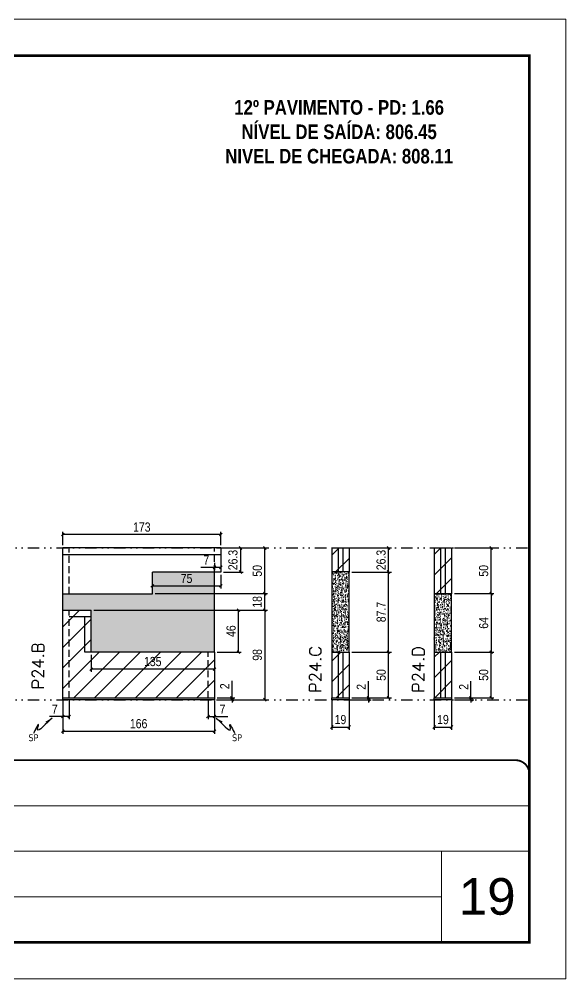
# Model space of a CAD drawing. Extents: x 808 to 7089, y -98 to 17032.
# Drawn here: x 4878 to 5477, y 11388 to 12438 of the extents above; entities that cross this region are included whole.
import ezdxf

# ---------------------------------------------------------------- set-up
doc = ezdxf.new("R2010")
doc.units = 0
for name, pattern in [('CONTINUO', [0]), ('DASHED', [0.75, 0.5, -0.25]), ('DIVIDE2', [0.625, 0.25, -0.125, 0, -0.125, 0, -0.125]), ('HIDDEN', [0.375, 0.25, -0.125])]:
    doc.linetypes.add(name, pattern=pattern)
for name, color, linetype, lineweight in [('CARIMBO', 255, 'Continuous', 9), ('Folhas', 255, 'Continuous', 9), ('REAPROVEITAMENTO', 251, 'Continuous', 9), ('SARRAFO DE PRESSAO', 251, 'DASHED', 9), ('Texto Seção', 7, 'Continuous', 15)]:
    doc.layers.add(name, color=color, linetype=linetype, lineweight=lineweight)
for name, color, linetype in [('COTA', 241, 'Continuous'), ('NOMENCLATURA', 7, 'Continuous'), ('Nível', 160, 'Continuous'), ('Painéis', 200, 'Continuous'), ('SARR_2.2x7', 40, 'Continuous'), ('Sarrafo de Pressão', 42, 'HIDDEN'), ('texto', 7, 'Continuous')]:
    doc.layers.add(name, color=color, linetype=linetype)
doc.styles.add('ARIAL', font='arial.ttf')
doc.styles.add('COTA TECNICA', font='techl___.ttf', dxfattribs={"height": 10})
doc.styles.add('COTA TECNICA-50', font='techl___.ttf', dxfattribs={"height": 10})
doc.styles.add('REGUA-120', font='ROMANS.shx', dxfattribs={"height": 15})
doc.styles.add('ROMANC', font='techb___.ttf', dxfattribs={"height": 2.5})
doc.styles.get("Standard").update_dxf_attribs({"font": 'arial.ttf'})
doc.dimstyles.new('COTA PAINEL-50', dxfattribs={"dimtxt": 10, "dimasz": 3, "dimexe": 3, "dimexo": 3, "dimgap": 3, "dimtad": 1, "dimdec": 1, "dimzin": 12, "dimdsep": 46, "dimtxsty": 'COTA TECNICA-50', "dimblk1": 'OBLIQUE', "dimblk2": 'OBLIQUE', "dimsah": 1, "dimcen": 0.9, "dimclrd": 4, "dimclre": 4, "dimclrt": 240, "dimadec": 1, "dimazin": 3, "dimtfac": 1, "dimtdec": 1, "dimtmove": 0, "dimatfit": 3, "dimfxl": 1, "dimtolj": 1, "dimtzin": 12, "dimarcsym": 0})
doc.dimstyles.new('PAINEL', dxfattribs={"dimtxt": 10, "dimasz": 3, "dimexe": 3, "dimexo": 3, "dimgap": 3, "dimtad": 1, "dimdec": 1, "dimzin": 12, "dimdsep": 46, "dimtxsty": 'COTA TECNICA', "dimblk1": 'OBLIQUE', "dimblk2": 'OBLIQUE', "dimsah": 1, "dimcen": 0.9, "dimclrd": 4, "dimclre": 4, "dimclrt": 240, "dimadec": 1, "dimazin": 3, "dimtfac": 1, "dimtdec": 1, "dimtmove": 0, "dimatfit": 3, "dimfxl": 1, "dimtolj": 1, "dimtzin": 12, "dimarcsym": 0})
doc.dimstyles.get("Standard").update_dxf_attribs({"dimtxt": 0.18, "dimasz": 0.18, "dimexe": 0.18, "dimexo": 0.0625, "dimgap": 0.09, "dimtad": 0, "dimtih": 1, "dimtoh": 1, "dimdec": 4, "dimzin": 0, "dimdsep": 46, "dimtxsty": 'Standard', "dimcen": 0.09, "dimadec": 0, "dimazin": 0, "dimtfac": 1, "dimtdec": 4, "dimtofl": 0, "dimtmove": 0, "dimatfit": 3, "dimfxl": 1, "dimtolj": 1, "dimtzin": 0, "dimarcsym": 0})
pattern_1 = [(45, (1585, 0), (-11.22532, 11.22532), [])]

# ---------------------------------------------------------------- blocks, each defined once
blk = doc.blocks.new('9999999999')
at = {"color": 30, "linetype": 'CONTINUO'}
for p, q in [((98564.6, 34379.6), (99584, 34379.6)), ((98564.6, 34329.8), (99488, 34329.8)), ((99584, 34329.8), (99488, 34329.8)), ((99488, 34329.8), (99488, 34230.2)), ((98564.6, 34280), (99488, 34280))]:
    blk.add_line(p, q, dxfattribs=at)
at = {"color": 30, "linetype": 'CONTINUO', "const_width": 2}
blk.add_lwpolyline([(99584, 34230.2), (99584, 34414.4, 0.414214), (99569, 34429.4), (98229, 34429.4, 0.414214), (98214, 34414.4), (98214, 34245.2, 0.414214), (98229, 34230.2), (99584, 34230.2)], format="xyb", dxfattribs=at)
at = {"layer": 'Folhas'}
blk.add_lwpolyline([(98139, 34190.2), (99624, 34190.2), (99624, 35240.2), (98139, 35240.2)], close=True, dxfattribs=at)
at = {"layer": 'Folhas', "color": 30, "const_width": 3}
blk.add_lwpolyline([(98214, 34230.2), (99584, 34230.2), (99584, 35200.2), (98214, 35200.2)], close=True, dxfattribs=at)
blk = doc.blocks.new('_Oblique')
at = {"color": 0, "linetype": 'ByBlock', "lineweight": -2}
blk.add_line((-0.5, -0.5), (0.5, 0.5), dxfattribs=at)
blk = doc.blocks.new('*D1569')
at = {"layer": 'COTA', "color": 4, "lineweight": -2, "transparency": 16777216}
for p, q in [((4925.8, 11692.6), (4925.8, 11656.2)), ((5091.8, 11692.6), (5091.8, 11656.2)), ((4925.8, 11659.2), (5091.8, 11659.2))]:
    blk.add_line(p, q, dxfattribs=at)
at = {"layer": 'Defpoints', "color": 0, "transparency": 16777216}
for p in [(4925.8, 11695.6), (5091.8, 11695.6), (5091.8, 11659.2)]:
    blk.add_point(p, dxfattribs=at)
at = {"layer": 'COTA', "color": 4, "lineweight": -2, "transparency": 16777216, "xscale": 3, "yscale": 3, "zscale": 3, "rotation": 180}
blk.add_blockref('_Oblique', (4925.8, 11659.2), dxfattribs=at)
at = {"layer": 'COTA', "color": 4, "lineweight": -2, "transparency": 16777216, "xscale": 3, "yscale": 3, "zscale": 3}
blk.add_blockref('_Oblique', (5091.8, 11659.2), dxfattribs=at)
at = {"layer": 'COTA', "color": 240, "transparency": 16777216, "insert": (5008.8, 11667.3), "char_height": 10, "attachment_point": 5, "style": 'COTA TECNICA'}
blk.add_mtext('\\A1;166', dxfattribs=at)
blk = doc.blocks.new('*D1570')
at = {"layer": 'COTA', "color": 4, "lineweight": -2, "transparency": 16777216}
for p, q in [((4925.8, 11690.6), (4925.8, 11672.1)), ((4932.8, 11692.6), (4932.8, 11672.1)), ((4925.8, 11675.1), (4911.1, 11675.1)), ((4932.8, 11675.1), (4925.8, 11675.1))]:
    blk.add_line(p, q, dxfattribs=at)
at = {"layer": 'Defpoints', "color": 0, "transparency": 16777216}
for p in [(4925.8, 11693.6), (4932.8, 11695.6), (4925.8, 11675.1)]:
    blk.add_point(p, dxfattribs=at)
at = {"layer": 'COTA', "color": 4, "lineweight": -2, "transparency": 16777216, "xscale": 3, "yscale": 3, "zscale": 3, "rotation": 180}
blk.add_blockref('_Oblique', (4925.8, 11675.1), dxfattribs=at)
at = {"layer": 'COTA', "color": 4, "lineweight": -2, "transparency": 16777216, "xscale": 3, "yscale": 3, "zscale": 3}
blk.add_blockref('_Oblique', (4932.8, 11675.1), dxfattribs=at)
at = {"layer": 'COTA', "color": 240, "transparency": 16777216, "insert": (4917, 11683.2), "char_height": 10, "attachment_point": 5, "style": 'COTA TECNICA-50'}
blk.add_mtext('\\A1;7', dxfattribs=at)
blk = doc.blocks.new('*D1571')
at = {"layer": 'COTA', "color": 4, "lineweight": -2, "transparency": 16777216}
for p, q in [((5084.8, 11692.6), (5084.8, 11672.1)), ((5091.8, 11690.6), (5091.8, 11672.1)), ((5084.8, 11675.1), (5091.8, 11675.1)), ((5091.8, 11675.1), (5106.6, 11675.1))]:
    blk.add_line(p, q, dxfattribs=at)
at = {"layer": 'Defpoints', "color": 0, "transparency": 16777216}
for p in [(5084.8, 11695.6), (5091.8, 11693.6), (5091.8, 11675.1)]:
    blk.add_point(p, dxfattribs=at)
at = {"layer": 'COTA', "color": 4, "lineweight": -2, "transparency": 16777216, "xscale": 3, "yscale": 3, "zscale": 3, "rotation": 180}
blk.add_blockref('_Oblique', (5084.8, 11675.1), dxfattribs=at)
at = {"layer": 'COTA', "color": 4, "lineweight": -2, "transparency": 16777216, "xscale": 3, "yscale": 3, "zscale": 3}
blk.add_blockref('_Oblique', (5091.8, 11675.1), dxfattribs=at)
at = {"layer": 'COTA', "color": 240, "transparency": 16777216, "insert": (5100.7, 11683.2), "char_height": 10, "attachment_point": 5, "style": 'COTA TECNICA-50'}
blk.add_mtext('\\A1;7', dxfattribs=at)
blk = doc.blocks.new('*D1572')
at = {"layer": 'COTA', "color": 4, "lineweight": -2, "transparency": 16777216}
for p, q in [((5111.1, 11695.6), (5111.1, 11714.4)), ((5094.8, 11695.6), (5114.1, 11695.6)), ((5094.8, 11693.6), (5114.1, 11693.6)), ((5111.1, 11693.6), (5111.1, 11695.6)), ((5111.1, 11693.6), (5111.1, 11690.6))]:
    blk.add_line(p, q, dxfattribs=at)
at = {"layer": 'Defpoints', "color": 0, "transparency": 16777216}
for p in [(5091.8, 11695.6), (5091.8, 11693.6), (5111.1, 11693.6)]:
    blk.add_point(p, dxfattribs=at)
at = {"layer": 'COTA', "color": 4, "lineweight": -2, "transparency": 16777216, "xscale": 3, "yscale": 3, "zscale": 3}
for p, rotation in [((5111.1, 11695.6), 270), ((5111.1, 11693.6), 90)]:
    blk.add_blockref('_Oblique', p, dxfattribs=dict(at, rotation=rotation))
at = {"layer": 'COTA', "color": 240, "transparency": 16777216, "insert": (5103.1, 11708.3), "char_height": 10, "attachment_point": 5, "rotation": 90, "style": 'COTA TECNICA-50'}
blk.add_mtext('\\A1;2', dxfattribs=at)
blk = doc.blocks.new('*D1580')
at = {"layer": 'COTA', "color": 4, "lineweight": -2, "transparency": 16777216}
for p, q in [((5220.4, 11692.6), (5220.4, 11660.7)), ((5239.4, 11692.6), (5239.4, 11660.7)), ((5220.4, 11663.7), (5239.4, 11663.7))]:
    blk.add_line(p, q, dxfattribs=at)
at = {"layer": 'Defpoints', "color": 0, "transparency": 16777216}
for p in [(5220.4, 11695.6), (5239.4, 11695.6), (5239.4, 11663.7)]:
    blk.add_point(p, dxfattribs=at)
at = {"layer": 'COTA', "color": 4, "lineweight": -2, "transparency": 16777216, "xscale": 3, "yscale": 3, "zscale": 3, "rotation": 180}
blk.add_blockref('_Oblique', (5220.4, 11663.7), dxfattribs=at)
at = {"layer": 'COTA', "color": 4, "lineweight": -2, "transparency": 16777216, "xscale": 3, "yscale": 3, "zscale": 3}
blk.add_blockref('_Oblique', (5239.4, 11663.7), dxfattribs=at)
at = {"layer": 'COTA', "color": 240, "transparency": 16777216, "insert": (5229.9, 11671.8), "char_height": 10, "attachment_point": 5, "style": 'COTA TECNICA'}
blk.add_mtext('\\A1;19', dxfattribs=at)
blk = doc.blocks.new('*D1581')
at = {"layer": 'COTA', "color": 4, "lineweight": -2, "transparency": 16777216}
for p, q in [((5260.6, 11695.6), (5260.6, 11713.7)), ((5242.4, 11695.6), (5263.6, 11695.6)), ((5242.4, 11693.6), (5263.6, 11693.6)), ((5260.6, 11693.6), (5260.6, 11695.6)), ((5260.6, 11693.6), (5260.6, 11690.6))]:
    blk.add_line(p, q, dxfattribs=at)
at = {"layer": 'Defpoints', "color": 0, "transparency": 16777216}
for p in [(5239.4, 11695.6), (5239.4, 11693.6), (5260.6, 11695.6)]:
    blk.add_point(p, dxfattribs=at)
at = {"layer": 'COTA', "color": 4, "lineweight": -2, "transparency": 16777216, "xscale": 3, "yscale": 3, "zscale": 3}
for p, rotation in [((5260.6, 11695.6), 270), ((5260.6, 11693.6), 90)]:
    blk.add_blockref('_Oblique', p, dxfattribs=dict(at, rotation=rotation))
at = {"layer": 'COTA', "color": 240, "transparency": 16777216, "insert": (5252.6, 11707.6), "char_height": 10, "attachment_point": 5, "rotation": 90, "style": 'COTA TECNICA-50'}
blk.add_mtext('\\A1;2', dxfattribs=at)
blk = doc.blocks.new('*D1589')
at = {"layer": 'COTA', "color": 4, "lineweight": -2, "transparency": 16777216}
for p, q in [((5242.4, 11745.6), (5285.6, 11745.6)), ((5282.6, 11695.6), (5282.6, 11745.6)), ((5242.4, 11695.6), (5285.6, 11695.6))]:
    blk.add_line(p, q, dxfattribs=at)
at = {"layer": 'Defpoints', "color": 0, "transparency": 16777216}
for p in [(5239.4, 11745.6), (5282.6, 11745.6), (5239.4, 11695.6)]:
    blk.add_point(p, dxfattribs=at)
at = {"layer": 'COTA', "color": 4, "lineweight": -2, "transparency": 16777216, "xscale": 3, "yscale": 3, "zscale": 3}
for p, rotation in [((5282.6, 11745.6), 90), ((5282.6, 11695.6), 270)]:
    blk.add_blockref('_Oblique', p, dxfattribs=dict(at, rotation=rotation))
at = {"layer": 'COTA', "color": 240, "transparency": 16777216, "insert": (5274.5, 11720.6), "char_height": 10, "attachment_point": 5, "rotation": 90, "style": 'COTA TECNICA-50'}
blk.add_mtext('\\A1;50', dxfattribs=at)
blk = doc.blocks.new('*D1582')
at = {"layer": 'COTA', "color": 4, "lineweight": -2, "transparency": 16777216}
for p, q in [((5332.6, 11692.6), (5332.6, 11660.7)), ((5351.6, 11692.6), (5351.6, 11660.7)), ((5332.6, 11663.7), (5351.6, 11663.7))]:
    blk.add_line(p, q, dxfattribs=at)
at = {"layer": 'Defpoints', "color": 0, "transparency": 16777216}
for p in [(5332.6, 11695.6), (5351.6, 11695.6), (5351.6, 11663.7)]:
    blk.add_point(p, dxfattribs=at)
at = {"layer": 'COTA', "color": 4, "lineweight": -2, "transparency": 16777216, "xscale": 3, "yscale": 3, "zscale": 3, "rotation": 180}
blk.add_blockref('_Oblique', (5332.6, 11663.7), dxfattribs=at)
at = {"layer": 'COTA', "color": 4, "lineweight": -2, "transparency": 16777216, "xscale": 3, "yscale": 3, "zscale": 3}
blk.add_blockref('_Oblique', (5351.6, 11663.7), dxfattribs=at)
at = {"layer": 'COTA', "color": 240, "transparency": 16777216, "insert": (5342.1, 11671.8), "char_height": 10, "attachment_point": 5, "style": 'COTA TECNICA'}
blk.add_mtext('\\A1;19', dxfattribs=at)
blk = doc.blocks.new('*D1568')
at = {"layer": 'COTA', "color": 4, "lineweight": -2, "transparency": 16777216}
for p, q in [((5372.8, 11695.6), (5372.8, 11713.7)), ((5354.6, 11695.6), (5375.8, 11695.6)), ((5354.6, 11693.6), (5375.8, 11693.6)), ((5372.8, 11693.6), (5372.8, 11695.6)), ((5372.8, 11693.6), (5372.8, 11690.6))]:
    blk.add_line(p, q, dxfattribs=at)
at = {"layer": 'Defpoints', "color": 0, "transparency": 16777216}
for p in [(5351.6, 11695.6), (5351.6, 11693.6), (5372.8, 11695.6)]:
    blk.add_point(p, dxfattribs=at)
at = {"layer": 'COTA', "color": 4, "lineweight": -2, "transparency": 16777216, "xscale": 3, "yscale": 3, "zscale": 3}
for p, rotation in [((5372.8, 11695.6), 270), ((5372.8, 11693.6), 90)]:
    blk.add_blockref('_Oblique', p, dxfattribs=dict(at, rotation=rotation))
at = {"layer": 'COTA', "color": 240, "transparency": 16777216, "insert": (5364.8, 11707.6), "char_height": 10, "attachment_point": 5, "rotation": 90, "style": 'COTA TECNICA-50'}
blk.add_mtext('\\A1;2', dxfattribs=at)
blk = doc.blocks.new('*D1584')
at = {"layer": 'COTA', "color": 4, "linetype": 'ByBlock', "lineweight": -2, "transparency": 16777216}
for p, q in [((5354.6, 11809.6), (5397.8, 11809.6)), ((5394.8, 11809.6), (5394.8, 11745.6)), ((5354.6, 11745.6), (5397.8, 11745.6))]:
    blk.add_line(p, q, dxfattribs=at)
at = {"layer": 'Defpoints', "color": 0, "linetype": 'ByBlock', "transparency": 16777216}
for p in [(5351.6, 11809.6), (5351.6, 11745.6), (5394.8, 11745.6)]:
    blk.add_point(p, dxfattribs=at)
at = {"layer": 'COTA', "color": 4, "linetype": 'ByBlock', "lineweight": -2, "transparency": 16777216, "xscale": 3, "yscale": 3, "zscale": 3}
for p, rotation in [((5394.8, 11809.6), 90), ((5394.8, 11745.6), 270)]:
    blk.add_blockref('_Oblique', p, dxfattribs=dict(at, rotation=rotation))
at = {"layer": 'COTA', "color": 240, "linetype": 'ByBlock', "transparency": 16777216, "insert": (5386.7, 11777.6), "char_height": 10, "attachment_point": 5, "rotation": 90, "style": 'COTA TECNICA'}
blk.add_mtext('\\A1;64', dxfattribs=at)
blk = doc.blocks.new('*D1585')
at = {"layer": 'COTA', "color": 4, "lineweight": -2, "transparency": 16777216}
for p, q in [((5354.6, 11745.6), (5397.8, 11745.6)), ((5394.8, 11695.6), (5394.8, 11745.6)), ((5354.6, 11695.6), (5397.8, 11695.6))]:
    blk.add_line(p, q, dxfattribs=at)
at = {"layer": 'Defpoints', "color": 0, "transparency": 16777216}
for p in [(5351.6, 11745.6), (5394.8, 11745.6), (5351.6, 11695.6)]:
    blk.add_point(p, dxfattribs=at)
at = {"layer": 'COTA', "color": 4, "lineweight": -2, "transparency": 16777216, "xscale": 3, "yscale": 3, "zscale": 3}
for p, rotation in [((5394.8, 11745.6), 90), ((5394.8, 11695.6), 270)]:
    blk.add_blockref('_Oblique', p, dxfattribs=dict(at, rotation=rotation))
at = {"layer": 'COTA', "color": 240, "transparency": 16777216, "insert": (5386.7, 11720.6), "char_height": 10, "attachment_point": 5, "rotation": 90, "style": 'COTA TECNICA-50'}
blk.add_mtext('\\A1;50', dxfattribs=at)
blk = doc.blocks.new('*D1586')
at = {"layer": 'COTA', "color": 4, "lineweight": -2, "transparency": 16777216}
for p, q in [((4959.8, 11791.6), (5149.9, 11791.6)), ((5146.9, 11791.6), (5146.9, 11693.6)), ((5094.8, 11693.6), (5149.9, 11693.6))]:
    blk.add_line(p, q, dxfattribs=at)
at = {"layer": 'Defpoints', "color": 0, "transparency": 16777216}
for p in [(4956.8, 11791.6), (5091.8, 11693.6), (5146.9, 11693.6)]:
    blk.add_point(p, dxfattribs=at)
at = {"layer": 'COTA', "color": 4, "lineweight": -2, "transparency": 16777216, "xscale": 3, "yscale": 3, "zscale": 3}
for p, rotation in [((5146.9, 11791.6), 90), ((5146.9, 11693.6), 270)]:
    blk.add_blockref('_Oblique', p, dxfattribs=dict(at, rotation=rotation))
at = {"layer": 'COTA', "color": 240, "transparency": 16777216, "insert": (5138.8, 11742.6), "char_height": 10, "attachment_point": 5, "rotation": 90, "style": 'COTA TECNICA'}
blk.add_mtext('\\A1;98', dxfattribs=at)
blk = doc.blocks.new('*D1587')
at = {"layer": 'COTA', "color": 4, "lineweight": -2, "transparency": 16777216}
for p, q in [((5101.8, 11859.6), (5123.3, 11859.6)), ((5120.3, 11859.6), (5120.3, 11833.3)), ((5101.8, 11833.3), (5123.3, 11833.3))]:
    blk.add_line(p, q, dxfattribs=at)
at = {"layer": 'Defpoints', "color": 0, "transparency": 16777216}
for p in [(5098.8, 11859.6), (5098.8, 11833.3), (5120.3, 11833.3)]:
    blk.add_point(p, dxfattribs=at)
at = {"layer": 'COTA', "color": 4, "lineweight": -2, "transparency": 16777216, "xscale": 3, "yscale": 3, "zscale": 3}
for p, rotation in [((5120.3, 11859.6), 90), ((5120.3, 11833.3), 270)]:
    blk.add_blockref('_Oblique', p, dxfattribs=dict(at, rotation=rotation))
at = {"layer": 'COTA', "color": 240, "transparency": 16777216, "insert": (5112.1, 11846.4), "char_height": 10, "attachment_point": 5, "rotation": 90, "style": 'COTA TECNICA'}
blk.add_mtext('\\A1;26.3', dxfattribs=at)
blk = doc.blocks.new('*D1583')
at = {"layer": 'COTA', "color": 4, "lineweight": -2, "transparency": 16777216}
for p, q in [((5354.6, 11859.6), (5397.8, 11859.6)), ((5394.8, 11809.6), (5394.8, 11859.6)), ((5354.6, 11809.6), (5397.8, 11809.6))]:
    blk.add_line(p, q, dxfattribs=at)
at = {"layer": 'Defpoints', "color": 0, "transparency": 16777216}
for p in [(5351.6, 11859.6), (5394.8, 11859.6), (5351.6, 11809.6)]:
    blk.add_point(p, dxfattribs=at)
at = {"layer": 'COTA', "color": 4, "lineweight": -2, "transparency": 16777216, "xscale": 3, "yscale": 3, "zscale": 3}
for p, rotation in [((5394.8, 11859.6), 90), ((5394.8, 11809.6), 270)]:
    blk.add_blockref('_Oblique', p, dxfattribs=dict(at, rotation=rotation))
at = {"layer": 'COTA', "color": 240, "transparency": 16777216, "insert": (5386.7, 11834.6), "char_height": 10, "attachment_point": 5, "rotation": 90, "style": 'COTA TECNICA'}
blk.add_mtext('\\A1;50', dxfattribs=at)
blk = doc.blocks.new('*D1593')
at = {"layer": 'COTA', "color": 4, "lineweight": -2, "transparency": 16777216}
for p, q in [((5026.8, 11809.6), (5149.9, 11809.6)), ((5146.9, 11791.6), (5146.9, 11809.6)), ((5094.8, 11791.6), (5149.9, 11791.6))]:
    blk.add_line(p, q, dxfattribs=at)
at = {"layer": 'Defpoints', "color": 0, "transparency": 16777216}
for p in [(5023.8, 11809.6), (5146.9, 11809.6), (5091.8, 11791.6)]:
    blk.add_point(p, dxfattribs=at)
at = {"layer": 'COTA', "color": 4, "lineweight": -2, "transparency": 16777216, "xscale": 3, "yscale": 3, "zscale": 3}
for p, rotation in [((5146.9, 11809.6), 90), ((5146.9, 11791.6), 270)]:
    blk.add_blockref('_Oblique', p, dxfattribs=dict(at, rotation=rotation))
at = {"layer": 'COTA', "color": 240, "transparency": 16777216, "insert": (5138.8, 11800.6), "char_height": 10, "attachment_point": 5, "rotation": 90, "style": 'COTA TECNICA'}
blk.add_mtext('\\A1;18', dxfattribs=at)
blk = doc.blocks.new('*D1594')
at = {"layer": 'COTA', "color": 4, "lineweight": -2, "transparency": 16777216}
for p, q in [((5094.8, 11859.6), (5149.9, 11859.6)), ((5146.9, 11809.6), (5146.9, 11859.6)), ((5026.8, 11809.6), (5149.9, 11809.6))]:
    blk.add_line(p, q, dxfattribs=at)
at = {"layer": 'Defpoints', "color": 0, "transparency": 16777216}
for p in [(5091.8, 11859.6), (5146.9, 11859.6), (5023.8, 11809.6)]:
    blk.add_point(p, dxfattribs=at)
at = {"layer": 'COTA', "color": 4, "lineweight": -2, "transparency": 16777216, "xscale": 3, "yscale": 3, "zscale": 3}
for p, rotation in [((5146.9, 11859.6), 90), ((5146.9, 11809.6), 270)]:
    blk.add_blockref('_Oblique', p, dxfattribs=dict(at, rotation=rotation))
at = {"layer": 'COTA', "color": 240, "transparency": 16777216, "insert": (5138.8, 11834.6), "char_height": 10, "attachment_point": 5, "rotation": 90, "style": 'COTA TECNICA'}
blk.add_mtext('\\A1;50', dxfattribs=at)
blk = doc.blocks.new('*D1595')
at = {"layer": 'COTA', "color": 4, "lineweight": -2, "transparency": 16777216}
for p, q in [((5023.8, 11830.3), (5023.8, 11815.1)), ((5098.8, 11830.3), (5098.8, 11815.1)), ((5023.8, 11818.1), (5098.8, 11818.1))]:
    blk.add_line(p, q, dxfattribs=at)
at = {"layer": 'Defpoints', "color": 0, "transparency": 16777216}
for p in [(5023.8, 11833.3), (5098.8, 11833.3), (5098.8, 11818.1)]:
    blk.add_point(p, dxfattribs=at)
at = {"layer": 'COTA', "color": 4, "lineweight": -2, "transparency": 16777216, "xscale": 3, "yscale": 3, "zscale": 3, "rotation": 180}
blk.add_blockref('_Oblique', (5023.8, 11818.1), dxfattribs=at)
at = {"layer": 'COTA', "color": 4, "lineweight": -2, "transparency": 16777216, "xscale": 3, "yscale": 3, "zscale": 3}
blk.add_blockref('_Oblique', (5098.8, 11818.1), dxfattribs=at)
at = {"layer": 'COTA', "color": 240, "transparency": 16777216, "insert": (5061.3, 11826.2), "char_height": 10, "attachment_point": 5, "style": 'COTA TECNICA'}
blk.add_mtext('\\A1;75', dxfattribs=at)
blk = doc.blocks.new('*D1596')
at = {"layer": 'COTA', "color": 4, "lineweight": -2, "transparency": 16777216}
for p, q in [((4959.8, 11791.6), (5121.2, 11791.6)), ((5118.2, 11745.6), (5118.2, 11791.6)), ((5094.8, 11745.6), (5121.2, 11745.6))]:
    blk.add_line(p, q, dxfattribs=at)
at = {"layer": 'Defpoints', "color": 0, "transparency": 16777216}
for p in [(4956.8, 11791.6), (5118.2, 11791.6), (5091.8, 11745.6)]:
    blk.add_point(p, dxfattribs=at)
at = {"layer": 'COTA', "color": 4, "lineweight": -2, "transparency": 16777216, "xscale": 3, "yscale": 3, "zscale": 3}
for p, rotation in [((5118.2, 11791.6), 90), ((5118.2, 11745.6), 270)]:
    blk.add_blockref('_Oblique', p, dxfattribs=dict(at, rotation=rotation))
at = {"layer": 'COTA', "color": 240, "transparency": 16777216, "insert": (5110.1, 11768.6), "char_height": 10, "attachment_point": 5, "rotation": 90, "style": 'COTA TECNICA'}
blk.add_mtext('\\A1;46', dxfattribs=at)
blk = doc.blocks.new('*D1597')
at = {"layer": 'COTA', "color": 4, "lineweight": -2, "transparency": 16777216}
for p, q in [((4956.8, 11742.6), (4956.8, 11724.1)), ((5091.8, 11742.6), (5091.8, 11724.1)), ((5091.8, 11727.1), (4956.8, 11727.1))]:
    blk.add_line(p, q, dxfattribs=at)
at = {"layer": 'Defpoints', "color": 0, "transparency": 16777216}
for p in [(4956.8, 11745.6), (5091.8, 11745.6), (4956.8, 11727.1)]:
    blk.add_point(p, dxfattribs=at)
at = {"layer": 'COTA', "color": 4, "lineweight": -2, "transparency": 16777216, "xscale": 3, "yscale": 3, "zscale": 3, "rotation": 180}
blk.add_blockref('_Oblique', (4956.8, 11727.1), dxfattribs=at)
at = {"layer": 'COTA', "color": 4, "lineweight": -2, "transparency": 16777216, "xscale": 3, "yscale": 3, "zscale": 3}
blk.add_blockref('_Oblique', (5091.8, 11727.1), dxfattribs=at)
at = {"layer": 'COTA', "color": 240, "transparency": 16777216, "insert": (5024.3, 11735.3), "char_height": 10, "attachment_point": 5, "style": 'COTA TECNICA'}
blk.add_mtext('\\A1;135', dxfattribs=at)
blk = doc.blocks.new('*D1598')
at = {"layer": 'COTA', "color": 4, "lineweight": -2, "transparency": 16777216}
for p, q in [((5242.4, 11833.3), (5285.6, 11833.3)), ((5282.6, 11745.6), (5282.6, 11833.3)), ((5242.4, 11745.6), (5285.6, 11745.6))]:
    blk.add_line(p, q, dxfattribs=at)
at = {"layer": 'Defpoints', "color": 0, "transparency": 16777216}
for p in [(5239.4, 11833.3), (5282.6, 11833.3), (5239.4, 11745.6)]:
    blk.add_point(p, dxfattribs=at)
at = {"layer": 'COTA', "color": 4, "lineweight": -2, "transparency": 16777216, "xscale": 3, "yscale": 3, "zscale": 3}
for p, rotation in [((5282.6, 11833.3), 90), ((5282.6, 11745.6), 270)]:
    blk.add_blockref('_Oblique', p, dxfattribs=dict(at, rotation=rotation))
at = {"layer": 'COTA', "color": 240, "transparency": 16777216, "insert": (5274.5, 11789.5), "char_height": 10, "attachment_point": 5, "rotation": 90, "style": 'COTA TECNICA'}
blk.add_mtext('\\A1;87.7', dxfattribs=at)
blk = doc.blocks.new('*D1599')
at = {"layer": 'COTA', "color": 4, "lineweight": -2, "transparency": 16777216}
for p, q in [((5242.4, 11859.6), (5285.6, 11859.6)), ((5282.6, 11833.3), (5282.6, 11859.6)), ((5242.4, 11833.3), (5285.6, 11833.3))]:
    blk.add_line(p, q, dxfattribs=at)
at = {"layer": 'Defpoints', "color": 0, "transparency": 16777216}
for p in [(5239.4, 11859.6), (5282.6, 11859.6), (5239.4, 11833.3)]:
    blk.add_point(p, dxfattribs=at)
at = {"layer": 'COTA', "color": 4, "lineweight": -2, "transparency": 16777216, "xscale": 3, "yscale": 3, "zscale": 3}
for p, rotation in [((5282.6, 11859.6), 90), ((5282.6, 11833.3), 270)]:
    blk.add_blockref('_Oblique', p, dxfattribs=dict(at, rotation=rotation))
at = {"layer": 'COTA', "color": 240, "transparency": 16777216, "insert": (5274.4, 11846.4), "char_height": 10, "attachment_point": 5, "rotation": 90, "style": 'COTA TECNICA'}
blk.add_mtext('\\A1;26.3', dxfattribs=at)
blk = doc.blocks.new('*D1041')
at = {"layer": 'Defpoints', "color": 0, "transparency": 16777216}
for p in [(4925.8, 11874.2), (4925.8, 11859.6), (5098.8, 11859.6)]:
    blk.add_point(p, dxfattribs=at)
at = {"layer": 'Painéis', "color": 4, "lineweight": -2, "transparency": 16777216}
for p, q in [((4925.8, 11862.6), (4925.8, 11877.2)), ((5098.8, 11862.6), (5098.8, 11877.2)), ((5098.8, 11874.2), (4925.8, 11874.2))]:
    blk.add_line(p, q, dxfattribs=at)
at = {"layer": 'Painéis', "color": 4, "lineweight": -2, "transparency": 16777216, "xscale": 3, "yscale": 3, "zscale": 3, "rotation": 180}
blk.add_blockref('_Oblique', (4925.8, 11874.2), dxfattribs=at)
at = {"layer": 'Painéis', "color": 4, "lineweight": -2, "transparency": 16777216, "xscale": 3, "yscale": 3, "zscale": 3}
blk.add_blockref('_Oblique', (5098.8, 11874.2), dxfattribs=at)
at = {"layer": 'Painéis', "color": 240, "transparency": 16777216, "insert": (5012.3, 11882.4), "char_height": 10, "attachment_point": 5, "style": 'COTA TECNICA'}
blk.add_mtext('\\A1;173', dxfattribs=at)
blk = doc.blocks.new('*D1042')
at = {"layer": 'Defpoints', "color": 0, "transparency": 16777216}
for p in [(5091.8, 11846.4), (5098.8, 11846.4), (5091.8, 11838.4)]:
    blk.add_point(p, dxfattribs=at)
at = {"layer": 'Painéis', "color": 4, "lineweight": -2, "transparency": 16777216}
for p, q in [((5091.8, 11838.4), (5077.1, 11838.4)), ((5091.8, 11843.4), (5091.8, 11835.4)), ((5098.8, 11838.4), (5091.8, 11838.4)), ((5098.8, 11843.4), (5098.8, 11835.4))]:
    blk.add_line(p, q, dxfattribs=at)
at = {"layer": 'Painéis', "color": 4, "lineweight": -2, "transparency": 16777216, "xscale": 3, "yscale": 3, "zscale": 3, "rotation": 180}
blk.add_blockref('_Oblique', (5091.8, 11838.4), dxfattribs=at)
at = {"layer": 'Painéis', "color": 4, "lineweight": -2, "transparency": 16777216, "xscale": 3, "yscale": 3, "zscale": 3}
blk.add_blockref('_Oblique', (5098.8, 11838.4), dxfattribs=at)
at = {"layer": 'Painéis', "color": 240, "transparency": 16777216, "insert": (5083, 11846.5), "char_height": 10, "attachment_point": 5, "style": 'COTA TECNICA'}
blk.add_mtext('\\A1;7', dxfattribs=at)

msp = doc.modelspace()

# ---------------------------------------------------------------- hatches: boundary and pattern name
at = {"layer": 'COTA', "linetype": 'ByBlock'}
h = msp.add_hatch(dxfattribs=at)
h.set_pattern_fill('AR-CONC', color=256, scale=0.03)
h.paths.add_polyline_path([(5091.85, 11745.59), (5091.85, 11833.29), (5023.85, 11833.29), (5023.85, 11809.59), (4925.85, 11809.59), (4925.85, 11791.59), (4956.85, 11791.59), (4956.85, 11745.59)])
h = msp.add_hatch(dxfattribs=at)
h.set_pattern_fill('AR-CONC', color=256, scale=0.03)
h.paths.add_polyline_path([(5239.39, 11833.31), (5220.39, 11833.31), (5220.39, 11833.29), (5220.39, 11745.59), (5239.39, 11745.59)])
h = msp.add_hatch(dxfattribs=at)
h.set_pattern_fill('AR-CONC', color=256, scale=0.03)
h.paths.add_polyline_path([(5332.59, 11745.59), (5351.59, 11745.59), (5351.59, 11809.59), (5332.59, 11809.59)])
at = {"layer": 'REAPROVEITAMENTO'}
h = msp.add_hatch(dxfattribs=at)
h.set_pattern_fill('ANSI31', color=256, scale=5)
h.set_pattern_definition([(45, (3183.5, -18.7), (-11.22532, 11.22532), [])])
h.paths.add_polyline_path([(5239.39, 11859.59), (5220.39, 11859.59), (5220.39, 11833.31), (5239.39, 11833.31)])
h = msp.add_hatch(dxfattribs=at)
h.set_pattern_fill('ANSI31', color=256, scale=5)
h.set_pattern_definition(pattern_1)
h.paths.add_polyline_path([(5332.59, 11809.59), (5351.59, 11809.59), (5351.59, 11859.59), (5332.59, 11859.59)])
h = msp.add_hatch(dxfattribs=at)
h.set_pattern_fill('ANSI31', color=256, scale=5)
h.paths.add_polyline_path([(4925.85, 11695.59), (5091.85, 11695.59), (5091.85, 11745.59), (4956.85, 11745.59), (4956.85, 11791.59), (4925.85, 11791.59)])
h = msp.add_hatch(dxfattribs=at)
h.set_pattern_fill('ANSI31', color=256, scale=5)
h.set_pattern_definition([(45, (3183.5, 0), (-11.22532, 11.22532), [])])
h.paths.add_polyline_path([(5239.39, 11745.59), (5220.39, 11745.59), (5220.39, 11695.59), (5239.39, 11695.59)])
h = msp.add_hatch(dxfattribs=at)
h.set_pattern_fill('ANSI31', color=256, scale=5)
h.set_pattern_definition(pattern_1)
h.paths.add_polyline_path([(5351.59, 11745.59), (5332.59, 11745.59), (5332.59, 11695.59), (5351.59, 11695.59)])

# ---------------------------------------------------------------- linework, layer by layer
at = {"layer": 'COTA', "linetype": 'ByBlock'}
for p, q in [((5091.85, 11745.59), (5091.85, 11833.29)), ((5220.39, 11833.31), (5220.39, 11745.59)), ((5239.39, 11745.59), (5239.39, 11833.31)), ((4925.85, 11809.59), (4925.85, 11809.59)), ((4925.85, 11791.59), (4925.85, 11809.59)), ((5220.39, 11745.59), (5239.39, 11745.59))]:
    msp.add_line(p, q, dxfattribs=at)
msp.add_lwpolyline([(5332.59, 11745.59), (5351.59, 11745.59), (5351.59, 11809.59), (5332.59, 11809.59)], close=True, dxfattribs=at)
at = {"layer": 'Nível', "color": 4, "linetype": 'DIVIDE2', "ltscale": 50}
for p, q in [((4415.71, 11859.59), (5436.67, 11859.59)), ((4415.71, 11693.59), (5436.67, 11693.59))]:
    msp.add_line(p, q, dxfattribs=at)
at = {"layer": 'Painéis'}
for p, q in [((4925.85, 11809.59), (4925.85, 11859.59)), ((5098.85, 11859.59), (4925.85, 11859.59)), ((5098.85, 11859.59), (5098.85, 11833.29)), ((5220.39, 11859.59), (5220.39, 11833.29)), ((5220.39, 11859.59), (5239.39, 11859.59)), ((5239.39, 11859.59), (5239.39, 11833.29)), ((5332.59, 11859.59), (5332.59, 11809.59)), ((5332.59, 11859.59), (5351.59, 11859.59)), ((5351.59, 11859.59), (5351.59, 11809.59)), ((5023.85, 11809.59), (5023.85, 11833.29)), ((5098.85, 11833.29), (5023.85, 11833.29)), ((5239.39, 11833.31), (5220.39, 11833.31)), ((4925.85, 11809.59), (5023.85, 11809.59)), ((5332.59, 11809.59), (5351.59, 11809.59)), ((5332.59, 11809.59), (5351.59, 11809.59)), ((4925.85, 11695.59), (4925.85, 11791.59)), ((4925.85, 11791.59), (4956.85, 11791.59)), ((4956.85, 11745.59), (4956.85, 11791.59)), ((5091.85, 11745.59), (4956.85, 11745.59)), ((5091.85, 11745.59), (5091.85, 11695.59)), ((5220.39, 11745.59), (5220.39, 11695.59)), ((5220.39, 11745.59), (5239.39, 11745.59)), ((5239.39, 11745.59), (5239.39, 11695.59)), ((5332.59, 11745.59), (5332.59, 11695.59)), ((5332.59, 11745.59), (5351.59, 11745.59)), ((5351.59, 11745.59), (5351.59, 11695.59)), ((4925.85, 11695.59), (5091.85, 11695.59)), ((4925.85, 11693.59), (4925.85, 11695.59)), ((4925.85, 11695.59), (5091.85, 11695.59)), ((5091.85, 11693.59), (4925.85, 11693.59)), ((5091.85, 11695.59), (5091.85, 11693.59)), ((5220.39, 11695.59), (5239.39, 11695.59)), ((5220.39, 11695.59), (5239.39, 11695.59)), ((5220.39, 11693.59), (5220.39, 11695.59)), ((5239.39, 11693.59), (5220.39, 11693.59)), ((5239.39, 11695.59), (5239.39, 11693.59)), ((5332.59, 11695.59), (5351.59, 11695.59)), ((5332.59, 11695.59), (5351.59, 11695.59)), ((5332.59, 11693.59), (5332.59, 11695.59)), ((5351.59, 11693.59), (5332.59, 11693.59)), ((5351.59, 11695.59), (5351.59, 11693.59))]:
    msp.add_line(p, q, dxfattribs=at)
at = {"layer": 'SARR_2.2x7'}
for p, q in [((5227.39, 11859.59), (5227.39, 11833.29)), ((5232.39, 11859.59), (5232.39, 11833.29)), ((5339.59, 11859.59), (5339.59, 11809.59)), ((5344.59, 11859.59), (5344.59, 11809.59)), ((4925.85, 11852.59), (5098.85, 11852.59)), ((4932.85, 11784.59), (4956.85, 11784.59)), ((4949.85, 11745.59), (4949.85, 11784.59)), ((4956.85, 11745.59), (4949.85, 11745.59)), ((5227.39, 11745.59), (5227.39, 11695.59)), ((5232.39, 11745.59), (5232.39, 11695.59)), ((5339.59, 11745.59), (5339.59, 11695.59)), ((5344.59, 11745.59), (5344.59, 11695.59))]:
    msp.add_line(p, q, dxfattribs=at)
at = {"layer": 'Sarrafo de Pressão', "ltscale": 30}
for p, q in [((4932.85, 11809.59), (4932.85, 11859.59)), ((5091.85, 11833.29), (5091.85, 11859.59)), ((4932.85, 11695.59), (4932.85, 11791.59)), ((5084.85, 11695.59), (5084.85, 11745.59))]:
    msp.add_line(p, q, dxfattribs=at)

# ---------------------------------------------------------------- block references
at = {"layer": 'SARRAFO DE PRESSAO', "color": 6, "linetype": 'ByBlock'}
msp.add_blockref('9999999999', (-94147.31, -22802.03), dxfattribs=at)

# ---------------------------------------------------------------- texts
at = {"layer": 'CARIMBO', "style": 'ARIAL'}
msp.add_text('19', height=40, dxfattribs=at).set_placement((5359.53, 11458.32))
at = {"layer": 'NOMENCLATURA', "color": 2, "insert": (5228.41, 12376.32), "char_height": 16, "attachment_point": 2, "style": 'ROMANC'}
msp.add_mtext_dynamic_manual_height_columns('\\P12º PAVIMENTO - PD: 1.66\\PNÍVEL DE SAÍDA: 806.45\\PNIVEL DE CHEGADA: 808.11', width=328.3607, gutter_width=1, heights=[0], dxfattribs=at)
at = {"layer": 'texto', "color": 0, "char_height": 7.5, "attachment_point": 5}
for insert in [(4893.6, 11651.91), (5116.62, 11651.91)]:
    msp.add_mtext('{\\fTahoma|b0|i0|c0|p34;\\C4;SP}', dxfattribs=dict(at, insert=insert))
at = {"layer": 'Texto Seção', "char_height": 13, "attachment_point": 7, "rotation": 90, "style": 'REGUA-120'}
for s, insert, width in [('P24.B', (4905.16, 11704.84), 285.3299), ('P24.C', (5208.8, 11701), 160.3299), ('P24.D', (5321.66, 11701), 160.3299)]:
    msp.add_mtext(s, dxfattribs=dict(at, insert=insert, width=width))

# ---------------------------------------------------------------- dimensions: what is measured, and where the dimension line sits
at = {"layer": 'COTA'}
dim = msp.add_linear_dim(base=(5146.93, 11859.59), p1=(5023.85, 11809.59), p2=(5091.85, 11859.59), angle=90, dimstyle='PAINEL', override={"dimtmove": 1}, dxfattribs=at)
dim.commit()
dim.dimension.update_dxf_attribs({"geometry": '*D1594', "text_midpoint": (5138.82, 11834.59)})
for base, p1, p2, dimstyle, picture, middle in [((5120.33, 11833.29), (5098.85, 11859.59), (5098.85, 11833.29), 'PAINEL', '*D1587', (5120.33, 11846.44)), ((5282.6, 11859.59), (5239.39, 11833.29), (5239.39, 11859.59), 'PAINEL', '*D1599', (5282.6, 11846.44)), ((5111.1, 11693.59), (5091.85, 11695.59), (5091.85, 11693.59), 'COTA PAINEL-50', '*D1572', (5111.1, 11708.34)), ((5260.58, 11695.59), (5239.39, 11693.59), (5239.39, 11695.59), 'COTA PAINEL-50', '*D1581', (5260.58, 11707.65)), ((5372.78, 11695.59), (5351.59, 11693.59), (5351.59, 11695.59), 'COTA PAINEL-50', '*D1568', (5372.78, 11707.65))]:
    dim = msp.add_linear_dim(base=base, p1=p1, p2=p2, angle=90, dimstyle=dimstyle, dxfattribs=at)
    dim.commit()
    dim.dimension.update_dxf_attribs({"geometry": picture, "text_midpoint": middle, "dimtype": 160})
for base, p1, p2, angle, dimstyle, picture, middle in [((5394.8, 11859.59), (5351.59, 11809.59), (5351.59, 11859.59), 90, 'PAINEL', '*D1583', (5386.69, 11834.59)), ((5282.6, 11833.31), (5239.39, 11745.59), (5239.39, 11833.31), 90, 'PAINEL', '*D1598', (5274.5, 11789.45)), ((5146.93, 11809.59), (5091.85, 11791.59), (5023.85, 11809.59), 90, 'PAINEL', '*D1593', (5138.83, 11800.59)), ((5146.93, 11693.59), (4956.85, 11791.59), (5091.85, 11693.59), 90, 'PAINEL', '*D1586', (5138.83, 11742.59)), ((5118.16, 11791.59), (5091.85, 11745.59), (4956.85, 11791.59), 90, 'PAINEL', '*D1596', (5110.06, 11768.59)), ((5282.6, 11745.59), (5239.39, 11695.59), (5239.39, 11745.59), 90, 'COTA PAINEL-50', '*D1589', (5274.49, 11720.59)), ((5394.8, 11745.59), (5351.59, 11695.59), (5351.59, 11745.59), 90, 'COTA PAINEL-50', '*D1585', (5386.69, 11720.59)), ((4925.85, 11675.08), (4932.85, 11695.59), (4925.85, 11693.59), 180, 'COTA PAINEL-50', '*D1570', (4916.98, 11683.15))]:
    dim = msp.add_linear_dim(base=base, p1=p1, p2=p2, angle=angle, dimstyle=dimstyle, dxfattribs=at)
    dim.commit()
    dim.dimension.update_dxf_attribs({"geometry": picture, "text_midpoint": middle})
for base, p1, p2, dimstyle, picture, middle in [((5098.85, 11818.13), (5023.85, 11833.29), (5098.85, 11833.29), 'PAINEL', '*D1595', (5061.35, 11826.24)), ((4956.85, 11727.13), (5091.85, 11745.59), (4956.85, 11745.59), 'PAINEL', '*D1597', (5024.35, 11735.35)), ((5091.85, 11675.08), (5084.85, 11695.59), (5091.85, 11693.59), 'COTA PAINEL-50', '*D1571', (5100.71, 11683.15))]:
    dim = msp.add_linear_dim(base=base, p1=p1, p2=p2, dimstyle=dimstyle, dxfattribs=at)
    dim.commit()
    dim.dimension.update_dxf_attribs({"geometry": picture, "text_midpoint": middle})
at = {"layer": 'COTA', "linetype": 'ByBlock'}
dim = msp.add_linear_dim(base=(5394.8, 11745.59), p1=(5351.59, 11809.59), p2=(5351.59, 11745.59), angle=90, dimstyle='PAINEL', dxfattribs=at)
dim.commit()
dim.dimension.update_dxf_attribs({"geometry": '*D1584', "text_midpoint": (5386.7, 11777.59)})
at = {"layer": 'COTA'}
for base, p1, p2, picture, middle in [((5091.85, 11659.23), (4925.85, 11695.59), (5091.85, 11695.59), '*D1569', (5008.85, 11667.33)), ((5239.39, 11663.7), (5220.39, 11695.59), (5239.39, 11695.59), '*D1580', (5229.89, 11671.78)), ((5351.59, 11663.7), (5332.59, 11695.59), (5351.59, 11695.59), '*D1582', (5342.09, 11671.78))]:
    dim = msp.add_linear_dim(base=base, p1=p1, p2=p2, dimstyle='PAINEL', override={"dimarcsym": 2}, dxfattribs=at)
    dim.commit()
    dim.dimension.update_dxf_attribs({"geometry": picture, "text_midpoint": middle})
at = {"layer": 'Painéis'}
for base, p1, p2, picture, middle in [((4925.85, 11874.17), (5098.85, 11859.59), (4925.85, 11859.59), '*D1041', (5012.35, 11882.39)), ((5091.85, 11838.38), (5098.85, 11846.44), (5091.85, 11846.44), '*D1042', (5082.98, 11846.46))]:
    dim = msp.add_linear_dim(base=base, p1=p1, p2=p2, dimstyle='PAINEL', dxfattribs=at)
    dim.commit()
    dim.dimension.update_dxf_attribs({"geometry": picture, "text_midpoint": middle})

# ---------------------------------------------------------------- leaders
at = {"layer": 'COTA', "path_type": 1}
for points in [[(4914.02, 11673.41), (4898.23, 11661.57), (4899.16, 11666.38), (4893.6, 11656.6)], [(5093.68, 11673.41), (5109.46, 11661.57), (5108.54, 11666.38), (5114.09, 11656.6)]]:
    msp.add_leader(points, dimstyle='Standard', override={"dimasz": 8}, dxfattribs=at)

doc.saveas('drawing.dxf')
